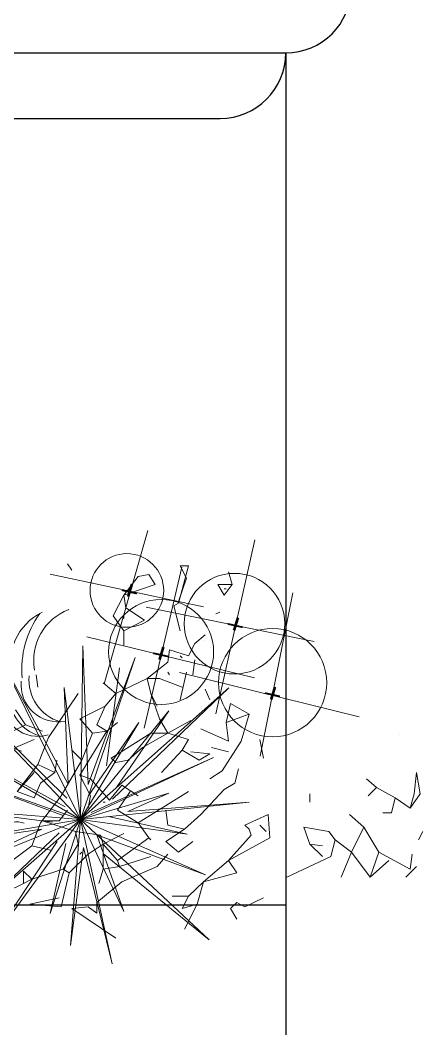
# Model space of a CAD drawing. Header units: metres. Extents: x 3.6 to 34.8, y 2.3 to 26.8.
# Drawn here: x 33.782 to 34.089, y 20.245 to 21.015 of the extents above; entities that cross this region are included whole.
import ezdxf

# ---------------------------------------------------------------- set-up
doc = ezdxf.new("R2010")
doc.units = ezdxf.units.M
for name, color, linetype, lineweight in [('0.05', 132, 'Continuous', 5), ('0.10', 62, 'Continuous', 9), ('0.13', 191, 'Continuous', 9), ('0.18', 141, 'Continuous', 18), ('0.25', 52, 'Continuous', 25), ('0.30', 41, 'Continuous', 30)]:
    doc.layers.add(name, color=color, linetype=linetype, lineweight=lineweight)

# ---------------------------------------------------------------- blocks, each defined once
blk = doc.blocks.new('A$C79F3722F')
at = {"layer": '0.13'}
for p, q in [((3.843, 0.607), (3.85, 0.597)), ((4.036, 0.604), (4.02, 0.544)), ((4.023, 0.604), (4.036, 0.604)), ((4.033, 0.584), (4.023, 0.604)), ((3.933, 0.557), (3.956, 0.587)), ((3.956, 0.587), (3.973, 0.59)), ((3.973, 0.59), (3.983, 0.574)), ((4.02, 0.547), (4.033, 0.584)), ((4.106, 0.574), (4.1, 0.594)), ((3.983, 0.574), (3.933, 0.557)), ((4.083, 0.574), (4.106, 0.574)), ((4.093, 0.557), (4.083, 0.574)), ((4.106, 0.574), (4.093, 0.557)), ((4.093, 0.567), (4.096, 0.567)), ((3.916, 0.524), (3.933, 0.557)), ((3.933, 0.557), (3.936, 0.537)), ((3.936, 0.537), (3.966, 0.517)), ((4.02, 0.544), (4.013, 0.54)), ((4.013, 0.54), (4.023, 0.5)), ((3.933, 0.5), (3.916, 0.524)), ((3.933, 0.524), (3.933, 0.52)), ((3.966, 0.517), (3.933, 0.5)), ((4.086, 0.53), (4.08, 0.527)), ((3.933, 0.5), (3.933, 0.477)), ((4.046, 0.48), (4.063, 0.494)), ((4.06, 0.484), (4.06, 0.484)), ((4.003, 0.45), (4.006, 0.47)), ((4.006, 0.47), (4.036, 0.46)), ((4.036, 0.46), (4.046, 0.48)), ((4.023, 0.46), (4.026, 0.457)), ((4.046, 0.454), (4.043, 0.43)), ((3.97, 0.424), (4.003, 0.45)), ((3.793, 0.43), (3.796, 0.41)), ((3.92, 0.4), (3.97, 0.424)), ((3.97, 0.424), (3.976, 0.4)), ((3.99, 0.424), (3.97, 0.424)), ((4.026, 0.41), (3.99, 0.424)), ((4.003, 0.434), (4.006, 0.43)), ((4.033, 0.434), (4.023, 0.39)), ((3.92, 0.4), (3.9, 0.417)), ((4.063, 0.407), (4.07, 0.39)), ((3.813, 0.33), (3.86, 0.4)), ((3.903, 0.38), (3.92, 0.4)), ((3.976, 0.4), (3.99, 0.36)), ((3.986, 0.38), (3.976, 0.4)), ((3.76, 0.374), (3.776, 0.35)), ((3.863, 0.36), (3.903, 0.38)), ((3.903, 0.38), (3.89, 0.35)), ((3.986, 0.38), (3.986, 0.38)), ((4.096, 0.354), (4.103, 0.384)), ((4.103, 0.384), (4.133, 0.367)), ((3.883, 0.337), (3.863, 0.36)), ((3.906, 0.34), (3.923, 0.354)), ((3.99, 0.36), (4.003, 0.337)), ((4.003, 0.337), (4.04, 0.357)), ((4.096, 0.354), (4.133, 0.367)), ((4.1, 0.324), (4.096, 0.354)), ((4.133, 0.367), (4.12, 0.324)), ((3.756, 0.34), (3.776, 0.35)), ((3.776, 0.35), (3.803, 0.34)), ((3.906, 0.34), (3.863, 0.27)), ((3.883, 0.337), (3.906, 0.34)), ((3.89, 0.35), (3.906, 0.34)), ((4.056, 0.344), (4.056, 0.344)), ((4.056, 0.344), (4.1, 0.324)), ((3.76, 0.314), (3.79, 0.327)), ((3.813, 0.33), (3.796, 0.287)), ((3.866, 0.294), (3.883, 0.337)), ((3.913, 0.297), (3.976, 0.337)), ((4.003, 0.337), (3.963, 0.314)), ((3.976, 0.337), (4.003, 0.337)), ((4.036, 0.327), (4.003, 0.337)), ((4.026, 0.31), (4.036, 0.327)), ((4.046, 0.334), (4.046, 0.334)), ((4.12, 0.324), (4.09, 0.277)), ((4.15, 0.327), (4.156, 0.297)), ((4.373, 0.334), (4.373, 0.334)), ((3.866, 0.294), (3.85, 0.31)), ((3.963, 0.314), (3.94, 0.294)), ((4.026, 0.31), (3.993, 0.274)), ((4.053, 0.294), (4.026, 0.31)), ((4.04, 0.307), (4.07, 0.304)), ((4.073, 0.314), (4.1, 0.307)), ((3.823, 0.274), (3.826, 0.294)), ((3.833, 0.237), (3.866, 0.294)), ((3.92, 0.29), (3.913, 0.297)), ((3.94, 0.294), (3.92, 0.29)), ((4.07, 0.304), (4.053, 0.294)), ((4.07, 0.304), (4.07, 0.304)), ((3.763, 0.244), (3.796, 0.287)), ((3.79, 0.274), (3.763, 0.244)), ((3.796, 0.287), (3.823, 0.274)), ((3.823, 0.274), (3.8, 0.257)), ((4.09, 0.277), (4.07, 0.264)), ((4.11, 0.257), (4.116, 0.28)), ((4.396, 0.24), (4.4, 0.274)), ((4.4, 0.274), (4.406, 0.24)), ((3.863, 0.27), (3.88, 0.264)), ((3.88, 0.237), (3.863, 0.27)), ((3.88, 0.264), (3.91, 0.23)), ((4.336, 0.25), (4.32, 0.264)), ((3.79, 0.234), (3.763, 0.244)), ((3.8, 0.257), (3.79, 0.234)), ((3.91, 0.23), (3.93, 0.254)), ((3.943, 0.244), (3.923, 0.214)), ((3.93, 0.254), (3.956, 0.237)), ((3.956, 0.194), (4.036, 0.244)), ((4.056, 0.207), (4.093, 0.247)), ((4.093, 0.247), (4.11, 0.257)), ((4.336, 0.25), (4.323, 0.237)), ((4.366, 0.234), (4.336, 0.25)), ((3.8, 0.194), (3.833, 0.237)), ((3.876, 0.217), (3.88, 0.237)), ((3.876, 0.217), (3.88, 0.237)), ((3.9, 0.227), (3.903, 0.227)), ((4.23, 0.24), (4.23, 0.227)), ((4.366, 0.234), (4.36, 0.21)), ((4.39, 0.217), (4.366, 0.234)), ((4.406, 0.24), (4.39, 0.217)), ((4.39, 0.217), (4.396, 0.24)), ((3.83, 0.197), (3.843, 0.214)), ((3.913, 0.224), (3.913, 0.224)), ((3.913, 0.21), (3.913, 0.21)), ((3.923, 0.214), (3.956, 0.194)), ((4, 0.214), (4.003, 0.19)), ((4.36, 0.21), (4.346, 0.21)), ((3.786, 0.157), (3.8, 0.194)), ((3.803, 0.197), (3.83, 0.197)), ((3.856, 0.18), (3.803, 0.197)), ((3.973, 0.17), (3.956, 0.194)), ((4.03, 0.184), (4.056, 0.207)), ((4.126, 0.19), (4.163, 0.207)), ((4.163, 0.207), (4.166, 0.17)), ((4.293, 0.207), (4.316, 0.187)), ((4.316, 0.187), (4.293, 0.207)), ((3.86, 0.16), (3.856, 0.18)), ((3.856, 0.18), (3.896, 0.174)), ((3.9, 0.16), (3.933, 0.177)), ((4.03, 0.184), (4, 0.164)), ((4.003, 0.19), (4.03, 0.184)), ((4.003, 0.177), (4.003, 0.177)), ((4.133, 0.184), (4.126, 0.19)), ((4.136, 0.174), (4.133, 0.184)), ((4.15, 0.19), (4.16, 0.18)), ((4.22, 0.187), (4.26, 0.18)), ((4.23, 0.16), (4.22, 0.187)), ((4.26, 0.18), (4.27, 0.167)), ((4.296, 0.147), (4.316, 0.187)), ((4.316, 0.187), (4.34, 0.147)), ((4.41, 0.18), (4.403, 0.167)), ((3.866, 0.17), (3.866, 0.17)), ((3.896, 0.174), (3.9, 0.16)), ((3.923, 0.134), (3.973, 0.17)), ((3.976, 0.167), (3.973, 0.17)), ((3.973, 0.17), (3.976, 0.167)), ((4, 0.164), (4.02, 0.147)), ((4.02, 0.147), (4.043, 0.164)), ((4.1, 0.134), (4.136, 0.174)), ((4.166, 0.17), (4.1, 0.134)), ((4.27, 0.167), (4.263, 0.14)), ((4.296, 0.147), (4.27, 0.167)), ((4.27, 0.167), (4.296, 0.147)), ((3.75, 0.13), (3.786, 0.157)), ((3.786, 0.157), (3.816, 0.15)), ((3.836, 0.12), (3.86, 0.16)), ((3.866, 0.147), (3.863, 0.144)), ((3.9, 0.16), (3.876, 0.144)), ((3.9, 0.12), (3.9, 0.16)), ((3.9, 0.16), (3.923, 0.134)), ((4.25, 0.14), (4.23, 0.16)), ((4.25, 0.157), (4.23, 0.16)), ((4.296, 0.147), (4.28, 0.107)), ((4.326, 0.107), (4.296, 0.147)), ((4.326, 0.107), (4.34, 0.147)), ((4.34, 0.147), (4.39, 0.12)), ((3.876, 0.144), (3.846, 0.114)), ((3.923, 0.134), (3.926, 0.124)), ((3.926, 0.124), (3.976, 0.14)), ((4.003, 0.144), (3.986, 0.124)), ((4.06, 0.1), (4.1, 0.134)), ((4.1, 0.134), (4.113, 0.114)), ((4.263, 0.14), (4.193, 0.107)), ((4.356, 0.134), (4.326, 0.107)), ((4.39, 0.12), (4.393, 0.144)), ((3.773, 0.117), (3.786, 0.104)), ((3.773, 0.097), (3.773, 0.117)), ((3.786, 0.104), (3.836, 0.12)), ((3.846, 0.114), (3.833, 0.06)), ((3.846, 0.114), (3.836, 0.12)), ((3.9, 0.12), (3.893, 0.097)), ((3.926, 0.124), (3.9, 0.12)), ((3.986, 0.124), (3.93, 0.1)), ((4.113, 0.114), (4.06, 0.1)), ((4.4, 0.124), (4.383, 0.107)), ((3.746, 0.084), (3.773, 0.097)), ((3.786, 0.104), (3.773, 0.097)), ((3.93, 0.1), (3.89, 0.067)), ((4.036, 0.077), (4.06, 0.1)), ((4.06, 0.1), (4.05, 0.064)), ((3.783, 0.064), (3.83, 0.074)), ((3.89, 0.067), (3.89, 0.05)), ((4.036, 0.077), (4.01, 0.077)), ((4.026, 0.057), (4.036, 0.077)), ((4.113, 0.067), (4.103, 0.057)), ((4.113, 0.067), (4.126, 0.06)), ((4.126, 0.06), (4.156, 0.074)), ((3.833, 0.06), (3.783, 0.064)), ((3.876, 0.06), (3.85, 0.057)), ((3.85, 0.057), (3.92, 0.01)), ((3.89, 0.05), (3.876, 0.06)), ((4.05, 0.064), (4.026, 0.057)), ((4.05, 0.064), (4.03, 0.024)), ((4.103, 0.057), (4.113, 0.04))]:
    blk.add_line(p, q, dxfattribs=at)
blk = doc.blocks.new('A$C10912EB8')
at = {"layer": '0.10'}
for p, q in [((0.4219, 0.375), (0.375, 0.8203)), ((0.375, 0.8203), (0.4219, 0.4687)), ((0.4219, 0.375), (0.5156, 0.8203)), ((0.4219, 0.4687), (0.5156, 0.8203)), ((0.4219, 0.375), (0.1172, 0.7969)), ((0.1172, 0.7969), (0.3516, 0.4453)), ((0.3857, 0.5273), (0.4091, 0.7851)), ((0.4219, 0.375), (0.7266, 0.75)), ((0.7266, 0.75), (0.4737, 0.458)), ((0.4219, 0.375), (0.2578, 0.7031)), ((0.2578, 0.7031), (0.3483, 0.4768)), ((0.4219, 0.375), (0.5391, 0.7031)), ((0.5391, 0.7031), (0.4737, 0.458)), ((0.4219, 0.375), (0.3281, 0.6562)), ((0.3281, 0.6562), (0.4152, 0.4386)), ((0.4219, 0.375), (0.1172, 0.6094)), ((0.1172, 0.6094), (0.3984, 0.3984)), ((0.4219, 0.375), (0.7734, 0.6094)), ((0.7734, 0.6094), (0.4687, 0.4219)), ((0, 0.5156), (0.3047, 0.4219)), ((0.4219, 0.375), (0, 0.5156)), ((0.2685, 0.5039), (0.2685, 0.5039)), ((0.2109, 0.4922), (0.3047, 0.4219)), ((0.4219, 0.375), (0.2109, 0.4922)), ((0.4219, 0.375), (0.7969, 0.4922)), ((0.7969, 0.4922), (0.4687, 0.3984)), ((0.4219, 0.375), (0.1406, 0.3984)), ((0.1406, 0.3984), (0.3516, 0.3984)), ((0.4219, 0.375), (0.8203, 0.4219)), ((0.8203, 0.4219), (0.4687, 0.375)), ((0.4219, 0.375), (0.0234, 0.1406)), ((0.4219, 0.375), (0.0703, 0.3047)), ((0.4219, 0.375), (0.2578, 0.1641)), ((0.4219, 0.375), (0.2578, 0.0234)), ((0.4219, 0.375), (0.375, 0.0469)), ((0.4219, 0.375), (0.8203, 0.2109)), ((0.4219, 0.375), (0.75, 0.3281)), ((0.4219, 0.375), (0.7266, 0.1641)), ((0.4219, 0.375), (0.6094, 0.1172)), ((0.4219, 0.375), (0.4453, 0.1172)), ((0.4219, 0.375), (0.5859, 0)), ((0.0703, 0.3047), (0.3709, 0.345)), ((0.2578, 0.1641), (0.3709, 0.345)), ((0.75, 0.3281), (0.4922, 0.3516)), ((0.6094, 0.1172), (0.4687, 0.3281)), ((0.8203, 0.2109), (0.5156, 0.3281)), ((0.5156, 0.3281), (0.7266, 0.1641)), ((0.0234, 0.1406), (0.343, 0.3004)), ((0.3984, 0.3047), (0.2578, 0.0234)), ((0.375, 0.0469), (0.3984, 0.3047)), ((0.4453, 0.1172), (0.4453, 0.3047)), ((0.5859, 0), (0.4687, 0.3047)), ((0.2578, 0.0234), (0.2578, 0.0234))]:
    blk.add_line(p, q, dxfattribs=at)
blk = doc.blocks.new('A$C0F580022')
at = {"layer": '0.13'}
for p, q in [((0.5598, 0.9312), (0.567, 0.1913)), ((1.0943, 0.9384), (1.0763, 0.1949)), ((0.3431, 0.776), (0.3828, 0.065)), ((0.8596, 0.7976), (0.8596, 0)), ((0.6609, 0.6533), (1.488, 0.6713)), ((0.2203, 0.5883), (0.9932, 0.6027)), ((0.4515, 0.4006), (1.2171, 0.3862)), ((0.7007, 0.3429), (0, 0.3501))]:
    blk.add_line(p, q, dxfattribs=at)
for points, const_width in [([(1.0866, 0.6814), (1.091, 0.6225)], 0.012), ([(1.0527, 0.6593), (1.1219, 0.6593)], 0.008), ([(0.5264, 0.5944), (0.5957, 0.5944)], 0.008), ([(0.5604, 0.6165), (0.5648, 0.5576)], 0.012), ([(0.8571, 0.4159), (0.8616, 0.3569)], 0.012), ([(0.3618, 0.3722), (0.3662, 0.3133)], 0.012), ([(0.8232, 0.3938), (0.8925, 0.3938)], 0.008), ([(0.3279, 0.3501), (0.3972, 0.3501)], 0.008)]:
    blk.add_lwpolyline(points, dxfattribs=dict(at, const_width=const_width))
for centre, radius in [((0.5598, 0.5811), 0.2348), ((1.0763, 0.6064), 0.242), ((0.8523, 0.3862), 0.225), ((0.3503, 0.3465), 0.1647)]:
    blk.add_circle(centre, radius, dxfattribs=at)

msp = doc.modelspace()

# ---------------------------------------------------------------- linework, layer by layer
at = {"layer": '0.05'}
for centre, radius, start, end in [((33.83336, 20.52665), 0.04127, 110.58141, 190.57012), ((33.81772, 20.52402), 0.04368, 116.15193, 195.07725), ((33.85444, 20.52021), 0.07141, 143.84044, 185.55611), ((33.81066, 20.50792), 0.02824, 174.2818, 281.07214), ((33.82175, 20.51161), 0.03328, 174.58223, 253.91852), ((33.80625, 20.50043), 0.03304, 170.90841, 254.18276), ((33.7955, 20.49593), 0.02743, 175.52788, 286.26639), ((33.7966, 20.50121), 0.0462, 203.17806, 252.41372), ((33.77941, 20.38861), 0.01465, 68.05291, 208.73212)]:
    msp.add_arc(centre, radius, start, end, dxfattribs=at)
at = {"layer": '0.25', "ltscale": 0.01}
msp.add_line((33.98438, 20.99), (33.98438, 20.34), dxfattribs=at)
at = {"layer": '0.30', "ltscale": 0.01}
for p, q in [((31.83438, 20.99), (33.98438, 20.99)), ((31.88438, 20.94), (33.93438, 20.94)), ((31.98438, 20.34), (33.98438, 20.34)), ((33.98438, 20.34), (33.98438, 20.04))]:
    msp.add_line(p, q, dxfattribs=at)
for centre in [(33.98438, 21.04), (33.93438, 20.99)]:
    msp.add_arc(centre, 0.05, 270, 0, dxfattribs=at)

# ---------------------------------------------------------------- block references
at = {"layer": '0.10', "xscale": 0.4783417610828246, "yscale": 0.4783417610828261, "zscale": 0.4783417610828261}
msp.add_blockref('A$C79F3722F', (31.97955, 20.30984), dxfattribs=at)
at = {"layer": '0.18'}
for name, p, xscale, yscale, zscale, rotation in [('A$C0F580022', (33.81775, 20.65062), -0.1706503104840096, 0.1706503104840104, 0.1706503104840109, 167.3830802984995), ('A$C10912EB8', (33.92374, 20.2719), -0.2910360682538604, 0.2910360682538607, 0.2910360682538606, 347.3830802984995)]:
    msp.add_blockref(name, p, dxfattribs=dict(at, xscale=xscale, yscale=yscale, zscale=zscale, rotation=rotation))

doc.saveas('drawing.dxf')
